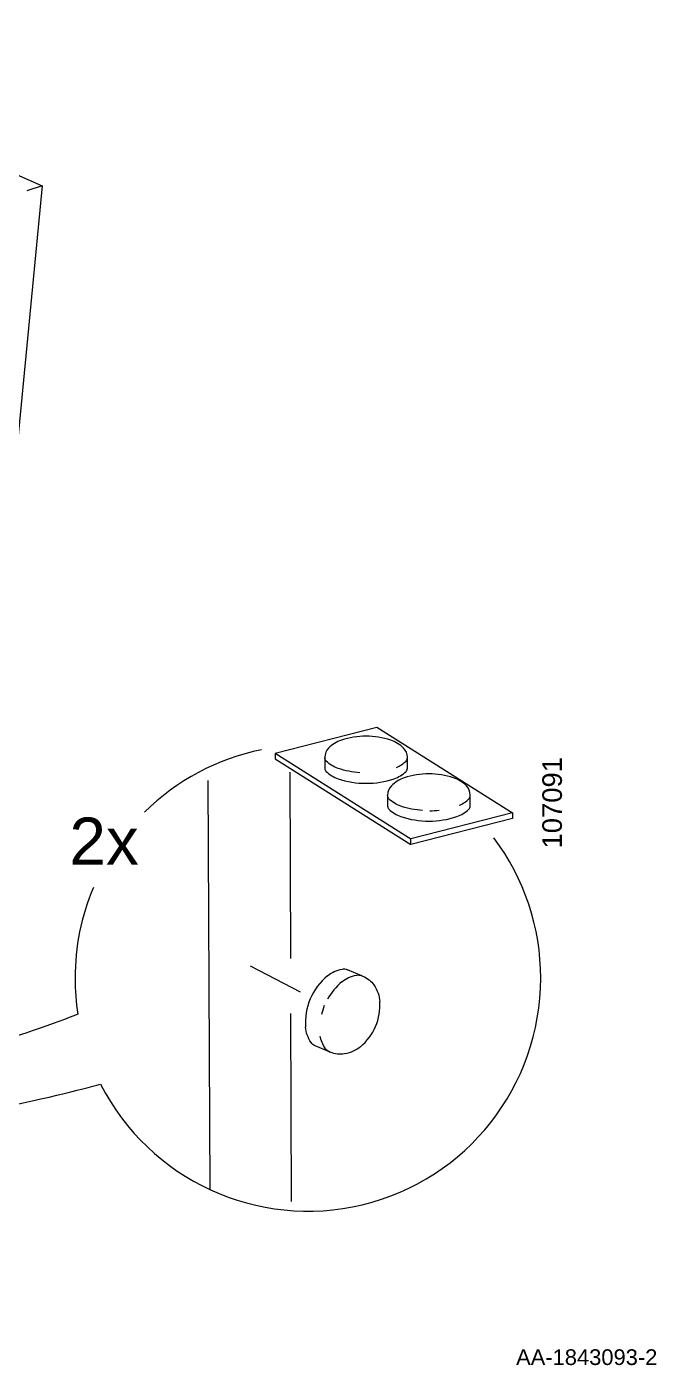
# Model space of a CAD drawing. Header units: metres. Extents: x -8.4 to 7.9, y -3.9 to 2.
# Drawn here: x 6.87 to 7.127, y -1.444 to -0.898 of the extents above; entities that cross this region are included whole.
import ezdxf

# ---------------------------------------------------------------- set-up
doc = ezdxf.new("R2010")
doc.units = ezdxf.units.M
doc.header["$MEASUREMENT"] = 0
doc.layers.add('PDF14_Geometry_Num_Penna__7', color=7, linetype='Continuous', lineweight=18)
doc.layers.add('PDF14_Text_Num_Penna__7', color=7, linetype='Continuous', lineweight=18)
doc.styles.add('GENERATED_STYLE_2', font='')
doc.styles.get('GENERATED_STYLE_2').set_extended_font_data('Arial')

msp = doc.modelspace()

# ---------------------------------------------------------------- linework, layer by layer
at = {"layer": 'PDF14_Geometry_Num_Penna__7', "color": 7, "linetype": 'Continuous', "lineweight": 18, "flags": 128}
for points in [[(6.729378656945319, -0.8981030535757341), (6.876344153919155, -0.9628796258303448)], [(6.876343409292383, -0.9628799236810541), (6.84299157612055, -1.308096342006418)], [(6.876343409292383, -0.9628799236810541), (6.870043866791071, -0.9649455183499236)], [(6.971340063436082, -1.19417931725701), (7.01282173171776, -1.183583278274309), (7.068141543952674, -1.218461596331211)], [(6.971339318809307, -1.194179466182365), (7.026659131044221, -1.229057784239266)], [(6.971339318809307, -1.194180210809138), (6.971339318809307, -1.196506424848629), (7.026659131044221, -1.23138474290553)], [(6.9439103959169, -1.205366440972281), (6.944754802677714, -1.371958810434243)], [(6.977346520839459, -1.201913755550286), (6.977598204688802, -1.2778865359668)], [(7.068142288579446, -1.218461298480501), (7.026660620297767, -1.229057337463202)], [(7.068142288579446, -1.218462043107275), (7.068142288579446, -1.220791235653858), (7.026660620297767, -1.231384296129467)], [(7.026659875670995, -1.23138474290553), (7.026659875670995, -1.229058528866039)], [(6.981736542443564, -1.291571435730108), (6.961260795433984, -1.281030499128625)], [(7.006738279906034, -1.284907621811346), (7.000888491975739, -1.2824384394314)], [(6.977673114142186, -1.300332416492924), (6.977926287245076, -1.376888984299631)], [(6.99353128160577, -1.315917305930741), (6.987681493675473, -1.313448123550794)]]:
    msp.add_lwpolyline(points, dxfattribs=at)
for points in [[(7.024757801041512, -1.201603246185852, 0.1988706083149136), (7.025311803360784, -1.200270364261824), (7.025312101211495, -1.19604758583098, 0.03267120973083099), (7.025298400078866, -1.195834771499198, 0.1985496474515187), (7.02375523555408, -1.192106276320407, 0.1164735307767111), (7.018494894177452, -1.18885374657505, 0.0805911372333382), (7.008449879006922, -1.187227481702373, 0.08064376445364081), (6.998404565985684, -1.188853150873634, 0.1161424863377039), (6.993142437504805, -1.192105978469704, 0.1985496474522835), (6.991599570830725, -1.195835069349908, 0.01888057375041734), (6.991612974112638, -1.196189511693953)], [(7.005883150519685, -1.202155163550159, -0.06268817636459907), (6.997039218334335, -1.200395461559722, -0.1162047812596438), (6.99216563610371, -1.197381957008563, -0.1987613146424872), (6.991612974112638, -1.196046841204207), (6.991613123037996, -1.200271108888597, 0.1984658466198145), (6.992166380730487, -1.201606224692951, 0.1160704774966567), (6.997039218334336, -1.204616006110245, 0.08035769246644986), (7.008461495184584, -1.206471616029071, 0.08037838530996436), (7.019885559139089, -1.204618984617338, 0.1162389196500965), (7.024757652116166, -1.201605480066179)], [(7.020839426035563, -1.200031339067623, 0.09575558241768521), (7.024758098892234, -1.197381957008567, 0.1989779649669282), (7.025312101211494, -1.19604758583098)], [(7.03150143895037, -1.217565512472336, -0.06255254276185691), (7.022657506765019, -1.215802831974806, -0.1162305255722764), (7.017785413787942, -1.212789327423648, -0.1992743340766964), (7.017231411468678, -1.211454360544646), (7.017231411468663, -1.215675500796588, 0.1988954297172318), (7.017786158414713, -1.217013446182684, 0.1162305255717826), (7.02265720891431, -1.220026206107069, 0.08035082418882876), (7.034081272868815, -1.221875859011708, 0.0803764589921758), (7.045506081450092, -1.220025610405648, 0.1160253671519986), (7.050377578725751, -1.217012105854491, 0.1992683162636918), (7.050930091791468, -1.21567490509517), (7.050930389642145, -1.211454956246065, 0.03137044707297444), (7.050918326688455, -1.211242141914283, 0.1987613031854848), (7.049375013238309, -1.207513497810138, 0.1167153779635282), (7.044114671861681, -1.204263946571875, 0.08080990451498483), (7.034068167437606, -1.202634703192103, 0.0808391477545701), (7.024022854416368, -1.204263499795813, 0.116407999614814), (7.018762215189035, -1.207513348884788, 0.1990170307550824), (7.017219348514947, -1.211242439764993, 0.01888057373233736), (7.017232751796869, -1.211596882109038)], [(7.046459203719794, -1.215441687989802, 0.0957217732601118), (7.050377429800396, -1.212789327423648, 0.1996488884338337), (7.050930389642178, -1.211454956246065)], [(6.90015195681347, -1.329073371759719, 0.7880445564661479), (7.079681946570637, -1.28590430452777, 0.1634936823499045), (7.060629451213878, -1.228755763620054)], [(6.897216340222788, -1.248903725924069, 0.1006084198036804), (6.889752201448186, -1.285875934467221, 0.03876404493517081), (6.890897437425374, -1.300625501590857)], [(6.992737658390888, -1.284890495395563, 0.1169027315258954), (6.985691999862826, -1.294317470344332, 0.1172673554042173), (6.983784266069876, -1.305911309203127)], [(7.006165364066731, -1.31385200911258, 0.1172370796167255), (7.012359169566247, -1.305559845366175, 0.1175692804291257), (7.014042026073689, -1.295364415587458)]]:
    msp.add_lwpolyline(points, format="xyb", dxfattribs=at)
at = {"layer": 'PDF14_Geometry_Num_Penna__7', "color": 7, "linetype": 'Continuous', "lineweight": 18}
for centre, radius, start, end in [((6.98465621209743, -1.285649620391828), 0.09476499920741396, 101.4976129384358, 134.6492175299241), ((7.019531077740507, -1.195814359285637), 0.005767358460596614, 353.2272784474959, 359.7972145935994), ((7.04546857570339, -1.211228875592451), 0.005449767132132785, 352.9062891959635, 359.8605252329306), ((7.034094436642699, -1.180876613712627), 0.03677708720594002, 270.4936407265091, 276.4211007060721), ((7.015283309490401, -1.307254243297228), 0.02596991329304366, 130.0009846175003, 150.4989985556569), ((7.003021986420847, -1.294415947975946), 0.01021489244171234, 66.84059808397102, 69.85176920148619), ((7.013980165480716, -1.306340369170975), 0.02438438367677062, 157.7100015650674, 166.6796090089486), ((6.998589162833395, -1.304842648243788), 0.01215967998093645, 242.2711408103541, 246.971389222617)]:
    msp.add_arc(centre, radius, start, end, dxfattribs=at)
for points in [[(6.992737211614823, -1.284890197544853), (6.994308374106286, -1.283557315620817), (6.996390350564166, -1.282625042900765), (6.998822301605451, -1.282167842062017)], [(6.998589531276147, -1.287359677775509), (7.000157715260515, -1.286026795851473), (7.002241180971939, -1.28509452313142), (7.004671642759678, -1.284637322292673)], [(6.998822152680097, -1.282167693136663), (6.999452106930228, -1.28204855285295), (7.000196733703432, -1.282146843587013), (7.000889236602515, -1.282438737282109)], [(7.004671642759682, -1.284637173367318), (7.005300107756267, -1.284515054576512), (7.006044734529471, -1.284613345310575), (7.006737237428556, -1.284908217512764)], [(7.007039406973118, -1.28502423036403), (7.008975436583447, -1.285838852053916), (7.010615104738044, -1.287133013385745), (7.011598012078675, -1.288622266932154)], [(7.011598607780094, -1.2886221180068), (7.013067011776854, -1.290844084298042), (7.013902483016388, -1.293153916548523), (7.01404247284975, -1.295363968811394)], [(6.890897139574665, -1.30062624621763), (6.857758269659969, -1.313479993576687), (6.692586648081281, -1.371982340640276), (6.608872727730531, -1.296280604369209)], [(6.608872727730532, -1.296280604369209), (6.678651702647532, -1.386258325136154), (6.871520461682336, -1.336996796328034), (6.900151361112052, -1.329073967461137)], [(6.986047186833645, -1.312159174606377), (6.984686009092226, -1.310099536951693), (6.983913086501637, -1.307962458112596), (6.983782032189555, -1.305914734486284)], [(6.987681940451537, -1.313447825700085), (6.986989437552458, -1.313157421258535), (6.986399693148081, -1.312691284898509), (6.986046740057581, -1.312159621382441)], [(6.991898017241421, -1.314628654837033), (6.990776609320976, -1.312932395047673), (6.990054321350968, -1.311184011384189), (6.989757959895228, -1.309471369805818)], [(6.993531579456478, -1.315917454856095), (6.992839076557398, -1.315624071907453), (6.992247842899474, -1.315160914054519), (6.991897868316066, -1.314629250538451)], [(7.006165215141376, -1.313852158037935), (7.004473423112653, -1.315292266217313), (7.002224650257577, -1.316296023107592), (6.999599096255256, -1.316790455285)], [(6.993832408672852, -1.316033616632715), (6.993939313844264, -1.316033616632715), (6.993425381998421, -1.315917454856095), (6.993531579456478, -1.315917454856095)], [(6.999598798404548, -1.316789859583582), (6.997842968473332, -1.317121963124431), (6.995768438283183, -1.316847940471892), (6.993832408672851, -1.316033318782006)]]:
    msp.add_open_spline(points, degree=3, dxfattribs=at)

# ---------------------------------------------------------------- texts
at = {"layer": 'PDF14_Text_Num_Penna__7', "color": 7, "linetype": 'Continuous', "lineweight": 18, "insert": (7.08845703779257, -1.233025304612255), "char_height": 0.007995245314917661, "attachment_point": 7, "rotation": 90, "style": 'GENERATED_STYLE_2'}
msp.add_mtext('\\A1;{\\pql;\\fArial|b0|i0|c0|p34;107091}', dxfattribs=at)
at = {"layer": 'PDF14_Text_Num_Penna__7', "color": 7, "linetype": 'Continuous', "lineweight": 18, "attachment_point": 7, "style": 'GENERATED_STYLE_2'}
for s, insert, char_height in [('\\A1;{\\pql;\\fArial|b0|i0|c0|p34;2x}', (6.88744445415267, -1.239624096133862), 0.01918868290168147), ('\\A1;{\\pql;\\fArial|b0|i0|c0|p34;AA-1843093-2}', (7.06964613681061, -1.443653848306997), 0.006396227633893824)]:
    msp.add_mtext(s, dxfattribs=dict(at, insert=insert, char_height=char_height))

doc.saveas('drawing.dxf')
